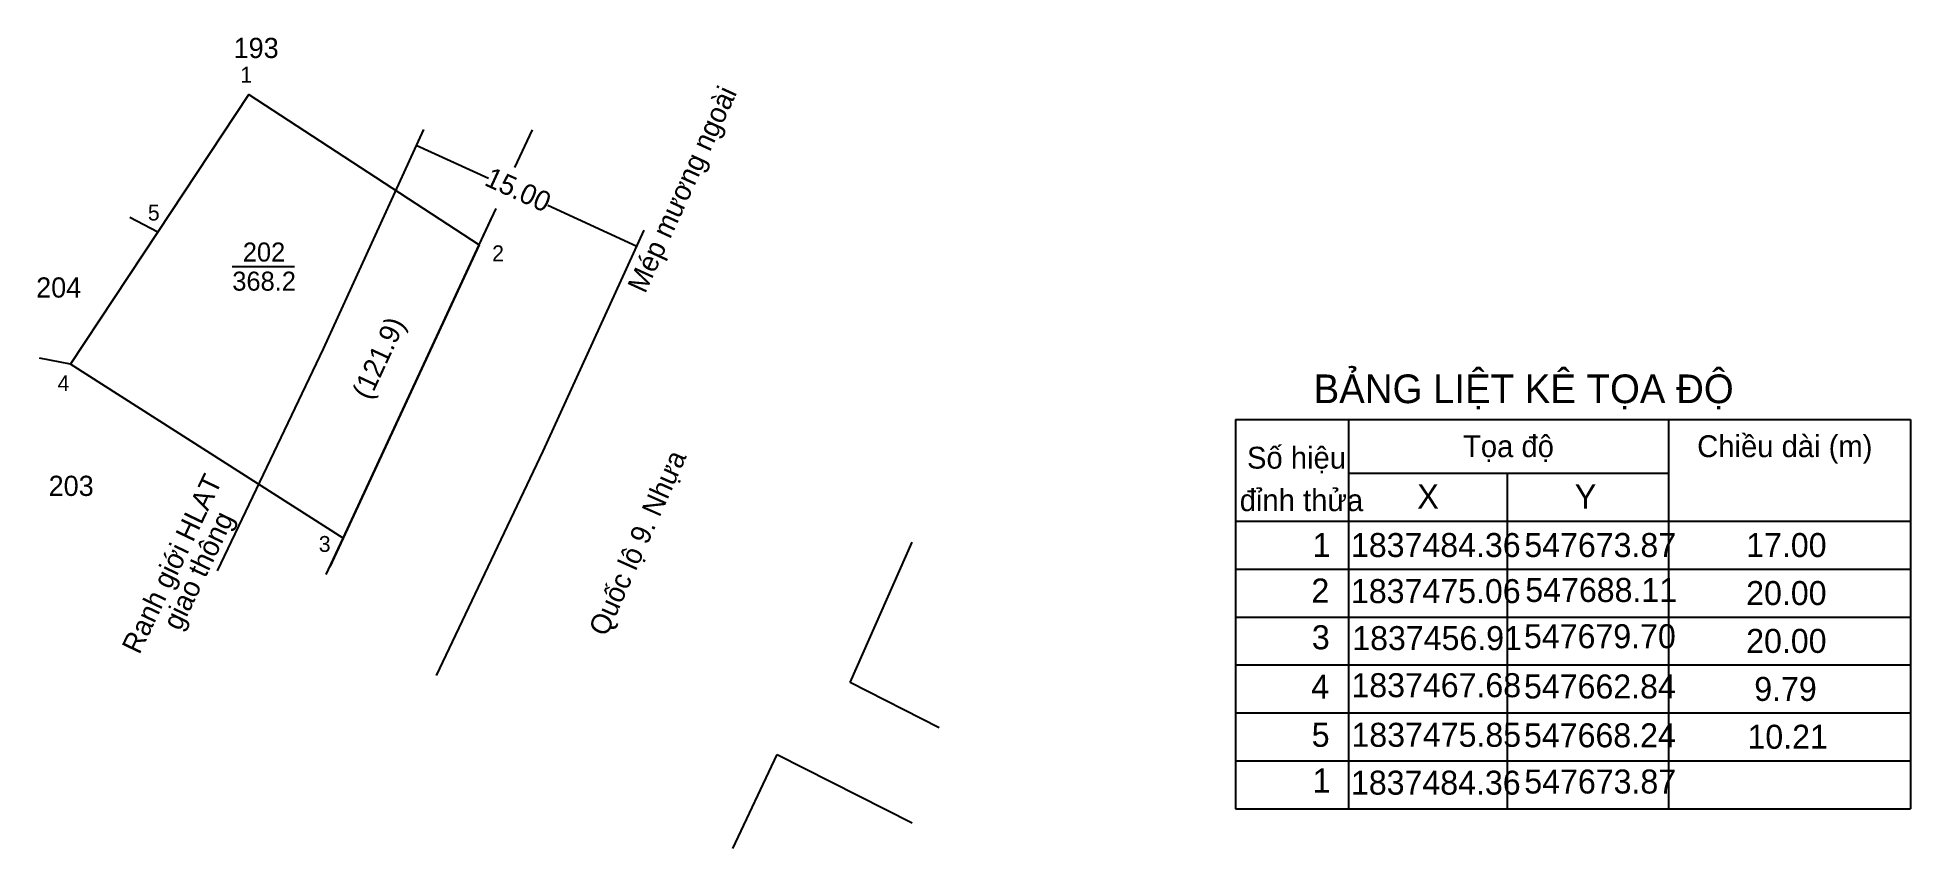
# Model space of a CAD drawing. Extents: x 547133 to 547760, y 1837397 to 1837540.
# Drawn here: x 547133.2 to 547249.1, y 1837458.6 to 1837508.7 of the extents above.
import ezdxf

# ---------------------------------------------------------------- set-up
doc = ezdxf.new("R2010")
doc.units = 0
doc.layers.add('Level 8', color=7, linetype='Continuous')

msp = doc.modelspace()

# ---------------------------------------------------------------- linework, layer by layer
at = {"layer": 'Level 8'}
for p, q in [((547157.11, 1837503.04), (547150.91, 1837489.48)), ((547162.77, 1837500.68), (547163.85, 1837503.02)), ((547156.66, 1837502.07), (547161.13, 1837500.03)), ((547164.8, 1837498.35), (547170.31, 1837495.83)), ((547140.69, 1837496.69), (547138.96, 1837497.6)), ((547160.55, 1837495.9), (547161.38, 1837497.68)), ((547170.75, 1837496.81), (547164.5, 1837483.13)), ((547145.29, 1837494.56), (547149.13, 1837494.56)), ((547135.29, 1837488.52), (547133.37, 1837488.89)), ((547150.91, 1837489.48), (547144.35, 1837475.73)), ((547207.33, 1837485.09), (547207.33, 1837461.02)), ((547207.33, 1837485.09), (547234.13, 1837485.09)), ((547214.31, 1837485.09), (547214.31, 1837461.02)), ((547234.13, 1837461.02), (547234.13, 1837485.09)), ((547234.13, 1837485.09), (547249.07, 1837485.09)), ((547249.07, 1837485.09), (547249.07, 1837461.02)), ((547164.5, 1837483.13), (547157.89, 1837469.27)), ((547214.31, 1837481.78), (547234.13, 1837481.78)), ((547224.12, 1837481.78), (547224.12, 1837461.02)), ((547207.33, 1837478.81), (547249.07, 1837478.81)), ((547152.15, 1837477.76), (547151.32, 1837475.98)), ((547183.49, 1837468.82), (547187.34, 1837477.5)), ((547207.33, 1837475.85), (547249.07, 1837475.85)), ((547207.33, 1837472.88), (547249.07, 1837472.88)), ((547207.33, 1837469.92), (547249.07, 1837469.92)), ((547189.01, 1837466.03), (547183.49, 1837468.82)), ((547207.33, 1837466.95), (547249.07, 1837466.95)), ((547176.25, 1837458.56), (547178.99, 1837464.37)), ((547178.99, 1837464.37), (547187.34, 1837460.14)), ((547207.33, 1837463.99), (547249.07, 1837463.99)), ((547207.33, 1837461.02), (547249.07, 1837461.02))]:
    msp.add_line(p, q, dxfattribs=at)
msp.add_lwpolyline([(547135.29, 1837488.52), (547140.69, 1837496.69), (547146.32, 1837505.2), (547160.55, 1837495.9), (547152.15, 1837477.76)], close=True, dxfattribs=at)
msp.add_lwpolyline([(547151.1, 1837475.5), (547152.15, 1837477.76), (547160.55, 1837495.9), (547161.6, 1837498.16)], dxfattribs=at)

# ---------------------------------------------------------------- texts
for s, height, p in [('193', 1.25, (547145.37, 1837507.46)), ('1', 0.98, (547145.79, 1837505.94)), ('5', 0.98, (547140.07, 1837497.41)), ('202', 1.176, (547145.94, 1837494.87)), ('2', 0.98, (547161.36, 1837494.89)), ('204', 1.25, (547133.16, 1837492.64)), ('368.2', 1.176, (547145.29, 1837493.07)), ('4', 0.98, (547134.49, 1837486.86)), ('BẢNG LIỆT KÊ TỌA ĐỘ', 1.7746, (547212.16, 1837486.11)), ('Tọa độ ', 1.35, (547221.4, 1837482.77)), ('Chiều dài (m)', 1.3502, (547235.88, 1837482.77)), ('Số hiệu', 1.35, (547208.04, 1837482.06)), ('203', 1.25, (547133.93, 1837480.37)), (' đỉnh thửa', 1.35, (547207.09, 1837479.43)), ('X', 1.49, (547218.57, 1837479.59)), ('Y', 1.49, (547228.31, 1837479.59)), ('3', 0.98, (547150.64, 1837476.91)), ('1', 1.49, (547212.1, 1837476.59)), ('1837484.36', 1.485, (547214.47, 1837476.59)), ('547673.87', 1.485, (547225.19, 1837476.59)), ('17.00', 1.485, (547238.91, 1837476.59)), ('2', 1.49, (547212.02, 1837473.77)), ('1837475.06', 1.485, (547214.47, 1837473.74)), ('547688.11', 1.485, (547225.25, 1837473.81)), ('20.00', 1.485, (547238.91, 1837473.62)), ('3', 1.49, (547212.05, 1837470.88)), ('1837456.91', 1.485, (547214.55, 1837470.83)), ('547679.70', 1.485, (547225.17, 1837470.95)), ('20.00', 1.485, (547238.91, 1837470.66)), ('4', 1.49, (547212.01, 1837467.83)), ('1837467.68', 1.485, (547214.5, 1837467.92)), ('547662.84', 1.485, (547225.17, 1837467.84)), ('9.79', 1.485, (547239.41, 1837467.69)), ('5', 1.49, (547212.04, 1837464.85)), ('1837475.85', 1.485, (547214.5, 1837464.85)), ('547668.24', 1.485, (547225.17, 1837464.82)), ('10.21', 1.485, (547238.99, 1837464.73)), ('1', 1.49, (547212.1, 1837462.02)), ('1837484.36', 1.485, (547214.47, 1837461.89)), ('547673.87', 1.485, (547225.19, 1837461.96))]:
    msp.add_text(s, height=height, dxfattribs=at).set_placement(p)
for s, rotation, p in [('Mép mương ngoài', 65.4532, (547170.82, 1837492.84)), ('15.00', 335.4532, (547160.81, 1837499.62)), ('(121.9)', 65.1453, (547153.79, 1837486.25)), ('Quốc lộ 9. Nhựa', 66.0804, (547168.43, 1837471.61)), ('Ranh giới HLAT ', 64.4867, (547139.54, 1837470.51)), ('giao thông', 64.4867, (547142.06, 1837471.97))]:
    msp.add_text(s, height=1.25, rotation=rotation, dxfattribs=at).set_placement(p)

doc.saveas('drawing.dxf')
